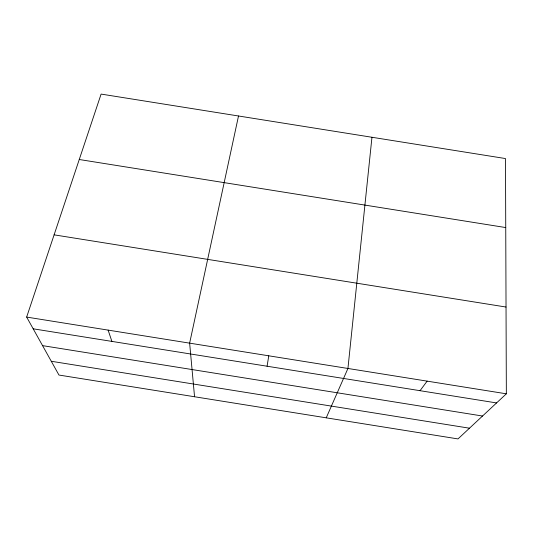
<?xml version="1.0" encoding="UTF-8"?>
<svg xmlns="http://www.w3.org/2000/svg" width="533" height="533" viewBox="0 0 533 533"><rect width="100%" height="100%" fill="white"/><g stroke="black" fill="none" stroke-linecap="round" stroke-linejoin="round"><path stroke-width="0.8" d="M371.961 137.267L347.936 368.47L326.236 417.825M267.073 366.224L268.772 355.811M238.511 115.987L189.635 343.152L194.552 396.745M26.65 317.082L101.103 94.081L505.491 158.554L506.35 393.807L457.994 438.919L58.956 375.045L26.65 317.082L506.35 393.807M420.044 390.696L427.126 381.135M79.257 159.507L505.744 227.564M54.106 234.84L506.037 307.041M33.186 328.808L496.563 402.935M42.567 345.631L482.532 416.026M51.281 361.274L469.48 428.199M108.126 330.114L111.89 341.4"/></g></svg>
